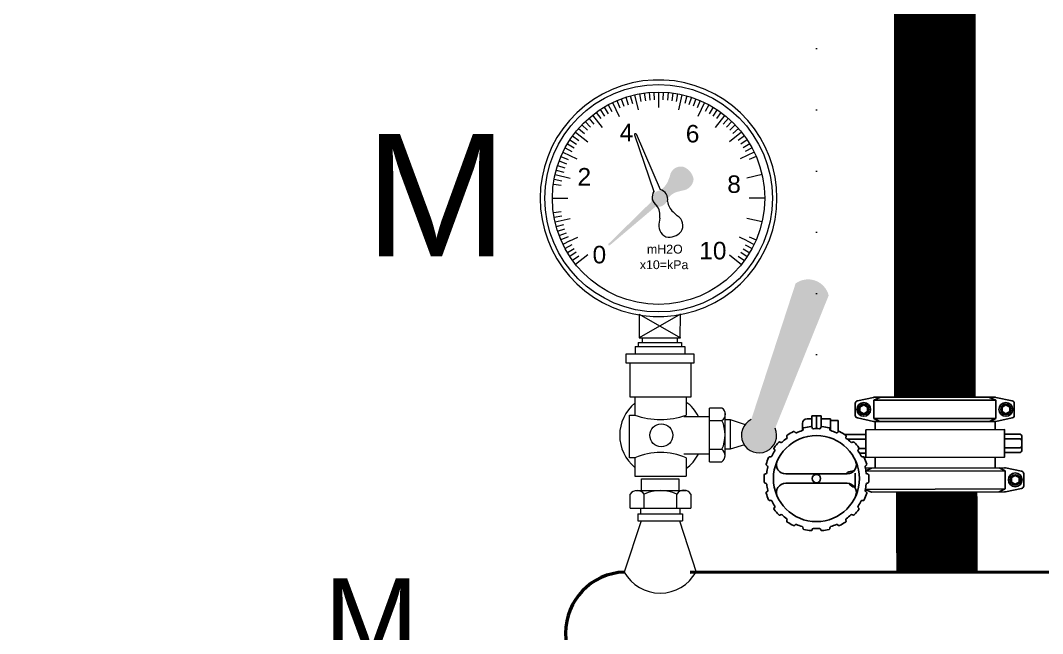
# Model space of a CAD drawing. Extents: x -6531732 to 89637, y -8915 to 32458.
# Drawn here: x 64687 to 65941, y 18168 to 18920 of the extents above; entities that cross this region are included whole.
import ezdxf

# ---------------------------------------------------------------- set-up
doc = ezdxf.new("R2010")
doc.units = 0
doc.linetypes.add('ACAD_ISO07W100', pattern=[3, 0, -3])
for name, color, linetype, lineweight in [('SAN-MC-Circuit_Informatii', 83, 'ACAD_ISO07W100', 25), ('SAN-MC-Sprinklere', 4, 'SPK_LINE', 25), ('SAN-MC-VALVE', 7, 'Continuous', 5)]:
    doc.layers.add(name, color=color, linetype=linetype, lineweight=lineweight)
doc.layers.add('SAN-MC-TEXT', color=7, linetype='Continuous')
doc.styles.get("Standard").update_dxf_attribs({"font": 'arial.ttf'})
doc.linetypes.add('SPK_LINE', pattern='A,300,-250,["SPK",Standard,S=0.5,R=0,X=-130.5,Y=-30.5],-100', length=650)

# ---------------------------------------------------------------- blocks, each defined once
blk = doc.blocks.new('A$C26137C86')
at = {"layer": 'SAN-MC-TEXT', "ltscale": 2}
h = blk.add_hatch(color=96, dxfattribs=at)
h.set_gradient(color1=(0, 127, 0), one_color=1, tint=1, name='INVCYLINDER')
h.paths.add_polyline_path([(251.641116973944, 195.4868187177999), (251.641116973944, 217.8110139813755, 0.2778169703668653), (69.43528912278529, 408.3772844975451, -0.9234082729029423), (68.95621745730796, 424.0560075510366), (2.288391017355025, 424.0560075510366), (-66.10917000868312, 424.0560075510366, -1.031022239588681), (-64.8585070882774, 408.3772844974902, 0.2844094201617574), (-248.358883026056, 211.7010864592423), (-248.358883026056, 195.4868187177999)])
h.paths.add_polyline_path([(-248.358883026056, 185.4868187177999), (-248.358883026056, 99.70002376102639), (-195.8412801186496, 99.70002376102639, -1), (-166.8339509395009, 99.70002376102639, -1), (-195.8412801186496, 99.70002376102639), (-248.358883026056, 99.70002376102639), (-248.358883026056, -61.80291365721496), (251.641116973944, -61.80291365721496), (251.641116973944, 185.4868187177999)])
h.paths.add_polyline_path([(30.8325030321721, 0, -1), (-30.8325030321721, 0, -1)], flags=16)
h.paths.add_polyline_path([(-248.358883026056, -101.5913816124084), (-248.358883026056, -348.8811139855534), (251.6411169739305, -348.8811139855534), (251.6411169738276, -101.5913816124084)])
h.paths.add_polyline_path([(-37.36084208264941, -438.7043885178863), (1.641116973944008, -438.7043885178864), (40.64307603053749, -438.7043885178864), (40.64307603053749, -577.8557746737883, 0.3091017301800856), (251.641116973944, -381.2053092491287), (251.6411169739347, -358.8811139855534), (-248.358883026056, -358.8811139855534), (-248.358883026056, -375.0953817269963, 0.314399263158864), (-37.36084208264947, -577.6558736272257)])
at = {"layer": 'SAN-MC-TEXT'}
h = blk.add_hatch(color=256, dxfattribs=at)
edge = h.paths.add_edge_path()
edge.add_arc((330.1390669392422, 342.0223749390425), 75.3774896916002, 0, 360)
edge = h.paths.add_edge_path(flags=17)
edge.add_arc((330.1390669392422, 342.0223749390425), 66.9102896916002, 0, 360)
blk.add_hatch(color=1, dxfattribs=at).paths.add_polyline_path([(367.308323280653, 381.8586324295611), (298.459306149336, 306.4903073749156), (289.7162607477512, 315.8621167710662)])
h = blk.add_hatch(color=7, dxfattribs=at)
h.paths.add_polyline_path([(334.5044237361872, 345.9485343924316, -0.102050369822719), (335.0831921981298, 343.1423662147135, -0.5102455246463249), (325.7838898228365, 336.4022537550482)])
h.paths.add_polyline_path([(329.8397117065033, 349.9894214591623), (320.9359404550632, 342.4162515065254, -0.02564586930027718), (320.8986722038826, 343.1423662147135, -0.4937431064960073)])
for p, q in [((-96.61684276349843, 424.0560075510366), (-96.61684276349843, 439.2936737593336)), ((-96.61684276349843, 439.2936737593336), (2.288391017355025, 439.2936737593336)), ((101.1936247982085, 439.2936737593336), (2.288391017355025, 439.2936737593336)), ((101.1936247982085, 439.2936737593336), (101.1936247982085, 424.0560075510366)), ((2.288391017355025, 424.0560075510366), (-96.61684276349843, 424.0560075510366)), ((2.288391017355025, 424.0560075510366), (101.1936247982085, 424.0560075510366)), ((251.641116973944, -61.80291365721496), (251.641116973944, 217.8110139835699)), ((-248.358883026056, 211.7010864559634), (-248.358883026056, -61.80291365721496)), ((-248.358883026056, 195.4868187177999), (251.641116973944, 195.4868187177999)), ((-248.358883026056, 185.4868187177999), (251.641116973944, 185.4868187177999)), ((330.3503656441462, 165.5665535504813), (251.641116973944, 165.5665535504813)), ((-304.1359622161835, 99.70002376102639), (-304.1359622161835, 135.4545646775587)), ((-195.8412801185623, 99.70002376102639), (-304.1359622161835, 99.70002376102639)), ((-304.1359622161835, 99.70002376102639), (-304.1359622161835, 63.94548284449411)), ((-248.358883026056, -61.80291365721496), (251.641116973944, -61.80291365721496)), ((-248.358883026056, -101.5913816124084), (-248.358883026056, -375.0953817255795)), ((-248.358883026056, -101.5913816124084), (251.641116973944, -101.5913816124084)), ((251.641116973944, -381.2053092513233), (251.6411169738276, -101.5913816124084)), ((-248.358883026056, -348.8811139855534), (251.641116973944, -348.8811139855534)), ((-248.358883026056, -358.8811139855534), (251.641116973944, -358.8811139855534)), ((1.641116973944008, -438.7043885178864), (-37.36084208264947, -438.7043885178864)), ((-37.36084208264947, -438.7043885178864), (-37.36084208264947, -720.2804180961102)), ((1.641116973944008, -438.7043885178864), (40.64307603053749, -438.7043885178864)), ((40.64307603053749, -438.7043885178864), (40.64307603053749, -720.2804180961102)), ((-227.8168941065669, -439.02820732072), (-253.883980630897, -720.2804180961102)), ((231.0991280535236, -439.02820732072), (257.166214578785, -720.2804180961102)), ((-210.4801322808489, -468.6881972812116), (-220.1604220401496, -573.1341963801533)), ((213.7623662287369, -468.6881972812116), (223.4426559871063, -573.1341963801533)), ((-137.1975272633135, -573.9995358772576), (-125.2101887064055, -548.3135799244046)), ((140.4797612102702, -573.9995358772576), (128.4924226533622, -548.3135799244046)), ((-183.3943451801315, -720.2804180961102), (-107.0866770856082, -556.7716131787747)), ((186.6765791270882, -720.2804180961102), (110.3689110334963, -556.7716131787747)), ((-137.1975272633135, -573.9995358772576), (-220.1604220401496, -573.1341963801533)), ((140.4797612102702, -573.9995358772576), (223.4426559871063, -573.1341963801533)), ((-228.1906938916072, -659.7772398665547), (-231.9446194106713, -700.2804180961102)), ((-177.2289896011353, -659.7772398665547), (-228.1906938916072, -659.7772398665547)), ((-196.1313544157892, -700.2804180961102), (-177.2289896011353, -659.7772398665547)), ((199.4135883636773, -700.2804180961102), (180.5112235480919, -659.7772398665547)), ((180.5112235480919, -659.7772398665547), (231.4729278385639, -659.7772398665547)), ((231.4729278385639, -659.7772398665547), (235.2268533585593, -700.2804180961102)), ((-231.9446194106713, -700.2804180961102), (-196.1313544157892, -700.2804180961102)), ((235.2268533585593, -700.2804180961102), (199.4135883636773, -700.2804180961102)), ((-253.883980630897, -720.2804180961102), (-183.3943451801315, -720.2804180961102)), ((-37.36084208264947, -720.2804180961102), (1.641116973944008, -720.2804180961102)), ((40.64307603053749, -720.2804180961102), (1.641116973944008, -720.2804180961102)), ((257.166214578785, -720.2804180961102), (186.6765791270882, -720.2804180961102))]:
    blk.add_line(p, q, dxfattribs=at)
at = {"layer": 'SAN-MC-TEXT', "color": 7}
for p, q in [((330.1390669392422, 408.932664640859), (330.1390668975073, 385.1824085197004)), ((373.2991004990181, 342.0223749390425), (397.0493566201767, 342.0223749599099))]:
    blk.add_line(p, q, dxfattribs=at)
at = {"layer": 'SAN-MC-TEXT', "color": 1}
for p, q in [((367.308323280653, 381.8586324295611), (289.7162607477512, 315.8621167710662)), ((298.459306149336, 306.4903073749156), (367.308323280653, 381.8586324295611))]:
    blk.add_line(p, q, dxfattribs=at)
at = {"layer": 'SAN-MC-TEXT'}
blk.add_lwpolyline([(330.3503656441462, 165.5665535504813), (330.3503656441462, 266.6451814050233)], dxfattribs=at)
at = {"layer": 'SAN-MC-TEXT', "color": 7}
for centre, radius in [((330.1390669392422, 342.0223749390425), 75.3774896916002), ((330.1390669392422, 342.0223749390425), 66.9102896916002), ((327.990932242712, 343.1423661938461), 7.092259973639508)]:
    blk.add_circle(centre, radius, dxfattribs=at)
at = {"layer": 'SAN-MC-TEXT'}
for centre, radius in [((-181.3376155290753, 99.70002376102639), 14.50366458957433), ((0, 0), 30.8325030321721)]:
    blk.add_circle(centre, radius, dxfattribs=at)
for centre, radius, start, end in [((-65.24430271517485, 416.2357533574177), 7.867933088695794, 272.8105638651037, 83.68911966756944), ((69.82108475081623, 416.2357533574177), 7.867933088695794, 96.31088033243054, 267.1894361348963), ((2.288391017355025, 161.7870059013439), 255.5689171697786, 105.2324091297764, 168.7374144810485), ((2.288391017355025, 161.7870059013439), 255.5689171697786, 12.66280807981222, 74.76759087022361), ((-240.601792158559, -81.6971476348117), 21.35305608764132, 111.3016328709149, 248.6983671290851), ((243.884026106447, -81.6971476348117), 21.35305608764132, 291.3016328709149, 68.69836712908511), ((2.288391017355025, -325.1813011690974), 255.5689171697786, 191.2625855189515, 261.0750225728323), ((2.288391017355025, -325.1813011690974), 255.5689171697786, 278.6313136780421, 347.3371919201878)]:
    blk.add_arc(centre, radius, start, end, dxfattribs=at)
blk.add_text('Pa', height=25.40159999999998, rotation=1.066025967330453e-07, dxfattribs=at).set_placement((322.4257723003393, 303.3478716546815))
at = {"layer": 'SAN-MC-TEXT', "insert": (378.1763228059281, 563.2521490980871), "char_height": 100, "width": 317.3266276647837, "attachment_point": 3}
blk.add_mtext('M', dxfattribs=at)

msp = doc.modelspace()

# ---------------------------------------------------------------- hatches: boundary and pattern name
at = {"layer": 'SAN-MC-VALVE', "lineweight": 5}
h = msp.add_hatch(color=1, dxfattribs=at)
edge = h.paths.add_edge_path()
edge.add_arc((65473.58722967845, 18699.46029598142), 12.5065611622107, 98.35163356997812, 186.7188201893721)
edge.add_line((65461.16656010789, 18697.99706630192), (65408.32181436061, 18646.10881887392))
edge.add_arc((65409.26460204464, 18645.33491935364), 1.219741359378741, 140.6186916273298, 317.9807901528094)
edge.add_line((65410.17077272576, 18644.51844922515), (65466.24067417164, 18691.92150470118))
edge.add_arc((65469.19927133065, 18703.41937324746), 11.87241669812195, 255.5698678086464, 348.5336551737311)
edge.add_arc((65498.46532268268, 18689.84430384139), 20.89526696468042, 101.13210162882962, 147.5393128187405, ccw=False)
edge.add_line((65494.43103728634, 18710.34641891966), (65498.8957988441, 18711.54869230596))
edge.add_arc((65497.47937155706, 18726.93503239906), 15.45139888420437, 275.2596790204545, 355.2628590405948)
edge.add_arc((65493.10042409044, 18721.91723921585), 20.12840672153372, 10.71324867650361, 69.22131717704511)
edge.add_arc((65497.18765383404, 18727.6108045994), 13.47614309800196, 76.90383773214947, 172.4916163666246)
edge.add_line((65483.82705850345, 18729.37174920707), (65481.29076651931, 18722.79685187868))
edge.add_arc((65457.80828727227, 18733.57435323546), 25.83759605113936, 302.710224159159, 335.3468050629443, ccw=False)
at = {"layer": 'SAN-MC-VALVE'}
h = msp.add_hatch(color=1, dxfattribs=at)
h.dxf.hatch_style = 1
h.paths.add_polyline_path([(65583.58526935619, 18430.60276863414, 2.338329798415511), (65612.91926441532, 18419.92606757457), (65678.5788389836, 18582.84616440317, 0.5318101157593037), (65638.01013683718, 18597.61196441266)])

# ---------------------------------------------------------------- linework, layer by layer
at = {"layer": 'SAN-MC-Circuit_Informatii', "linetype": 'ACAD_ISO07W100', "lineweight": 0, "ltscale": 25, "elevation": 1427.282663186685}
msp.add_lwpolyline([(65663.56283729714, 18435.16377853711), (65663.56283729714, 24573.26115329533)], dxfattribs=at)
at = {"layer": 'SAN-MC-Sprinklere', "color": 3, "ltscale": 1.8, "const_width": 100}
msp.add_lwpolyline([(64529.21818783628, 19341.39196935125), (65708.7781194393, 19341.26185849092, -0.4142135624071922), (65808.7781194393, 19241.26185848626), (65808.77806214399, 18457.84865735114)], format="xyb", dxfattribs=at)
msp.add_lwpolyline([(65811.15309199136, 18341.54566617931), (65811.44849611264, 18243.88062036379)], dxfattribs=at)
at = {"layer": 'SAN-MC-Sprinklere', "color": 3, "linetype": 'ByBlock', "lineweight": 50, "ltscale": 1.8}
msp.add_lwpolyline([(65427.83049849611, 18243.4194384773, 0.9618139825717721), (65427.83049849611, 18093.41943848195)], format="xyb", dxfattribs=at)
msp.add_lwpolyline([(65508.70960509223, 18243.4194384773), (74830.60214370559, 18243.53127041616)], dxfattribs=at)
at = {"layer": 'SAN-MC-TEXT'}
for p, q in [((65711.25133221787, 18445.22953131485), (65711.25133214337, 18450.32672786868)), ((65733.75371722323, 18457.74669845371), (65713.78382881921, 18453.46046366512)), ((65721.6315965895, 18448.44422011419), (65716.9244676624, 18445.696976029)), ((65726.36531797987, 18445.74112298681), (65721.6315965895, 18448.44422011419)), ((65733.91600793046, 18454.18567756905), (65741.48288292628, 18457.61971960558)), ((65883.64023102265, 18454.18568129434), (65733.91600793046, 18454.18567756905)), ((65733.9160085265, 18431.7499376998), (65733.91600793046, 18454.18567756905)), ((65734.71458716136, 18457.84865551877), (65882.84165171724, 18457.84865918352)), ((65883.64023102265, 18454.18568129434), (65876.07335595232, 18457.61972292575)), ((65883.6402316187, 18431.74994142509), (65883.64023102265, 18454.18568129434)), ((65883.80252158087, 18457.74670212312), (65903.77241028291, 18453.46046837761)), ((65895.98547762078, 18448.44422442156), (65891.27834869367, 18445.69698033637)), ((65900.71919901115, 18445.7411272383), (65895.98547762078, 18448.44422442156)), ((65906.30490718228, 18445.22953614841), (65906.30490710777, 18450.32673270224)), ((65669.27196753961, 18435.16377871173, 1427.282663186685), (65657.85370727819, 18435.16377836249, 1427.282663186685)), ((65657.85370727819, 18435.16377836249, 1427.282663186685), (65657.85370750171, 18421.59820923365, 1427.282663186685)), ((65663.56283729714, 18435.16377853478, 1427.282663186685), (65663.56283781868, 18419.46367045647, 1427.282663186685)), ((65669.27196753961, 18435.16377871173, 1427.282663186685), (65669.27196791214, 18421.59820952701, 1427.282663186685)), ((65711.25133221787, 18445.22953131485), (65711.25133244139, 18435.6088862919)), ((65716.9244676624, 18445.696976029), (65716.95001719338, 18440.24567881382)), ((65716.95001719338, 18440.24567881382), (65721.68286954802, 18437.54266859281)), ((65721.68286954802, 18437.54266859281), (65726.39086751085, 18440.29034720051)), ((65726.39086751085, 18440.29034720051), (65726.36531797987, 18445.74112298681)), ((65891.27834869367, 18445.69698033637), (65891.30389837366, 18440.24568312119)), ((65891.30389837366, 18440.24568312119), (65896.0367506538, 18437.54267290017)), ((65896.0367506538, 18437.54267290017), (65900.74474861663, 18440.29035150788)), ((65900.74474861663, 18440.29035150788), (65900.71919901115, 18445.7411272383)), ((65906.30490718228, 18445.22953614841), (65906.3049074803, 18435.6088911208)), ((65646.43544709128, 18425.74371326963, 1427.282663186685), (65646.43544716579, 18417.07024291872, 1427.282663186685)), ((65657.85370727819, 18431.4528437589, 1427.282663186685), (65652.14457703572, 18431.45284364248, 1427.282663186685)), ((65680.69022802454, 18431.45284434098, 1427.282663186685), (65669.27196761411, 18431.45284405227, 1427.282663186685)), ((65680.69022802454, 18431.45284434098, 1427.282663186685), (65680.69022839707, 18417.07363770592, 1427.282663186685)), ((65690.39574941438, 18429.45464897684, 1427.282663186685), (65680.69022802454, 18429.45464874401, 1427.282663186685)), ((65680.69022802454, 18429.45464874401, 1427.282663186685), (65680.69022839707, 18417.07363770592, 1427.282663186685)), ((65690.39574941438, 18429.45464897684, 1427.282663186685), (65690.39574978691, 18415.68298334504, 1427.282663186685)), ((65733.75371804279, 18428.18891681048), (65713.78382926625, 18432.47515061187)), ((65883.6402316187, 18431.74994142509), (65733.9160085265, 18431.7499376998)), ((65733.9160085265, 18431.7499376998), (65741.48288359684, 18428.31589612427)), ((65882.8416523878, 18428.08696347537), (65734.71458783191, 18428.08695980596)), ((65735.75478887004, 18427.62963030736, 713.6413315933426), (65735.75478916806, 18418.03638967934, 713.6413315933426)), ((65883.6402316187, 18431.74994142509), (65876.07335662287, 18428.31589944443)), ((65882.8416523878, 18428.08696347537), (65882.84165268582, 18418.49372290789)), ((65883.80252240044, 18428.18892059631), (65903.77241072994, 18432.47515526849)), ((65637.17994456929, 18415.20529216404, 1427.282663186685), (65637.31027131718, 18414.9795597118, 1427.282663186685)), ((65647.06063879472, 18418.80157100285, 1427.282663186685), (65647.13747305614, 18418.36582239966, 1427.282663186685)), ((65658.30543016833, 18420.78433138567, 1427.282663186685), (65658.35069207293, 18420.52763786881, 1427.282663186685)), ((65668.82024532002, 18420.78433167438, 1427.282663186685), (65668.74341113311, 18420.3485830153, 1427.282663186685)), ((65680.06503676814, 18418.80157181776, 1427.282663186685), (65680.01977478903, 18418.54487836144, 1427.282663186685)), ((65689.94573114258, 18415.20529344461, 1427.282663186685), (65689.7244956885, 18414.82210251751, 1427.282663186685)), ((65697.96597307366, 18412.32725854746, 1427.282663186685), (65724.3650746141, 18412.32725924595, 1427.282663186685)), ((65912.21512762648, 18412.78459340582, 713.6413315933426), (65894.2313675378, 18412.78459294016, 713.6413315933426)), ((65619.23662563604, 18402.73736858989, 1427.282663186685), (65619.43629769426, 18402.56982377513, 1427.282663186685)), ((65627.29144124132, 18409.49616173065, 1427.282663186685), (65627.5126765464, 18409.11297080356, 1427.282663186685)), ((65699.83423484307, 18409.49616353276, 1427.282663186685), (65699.70390809518, 18409.27043102464, 1427.282663186685)), ((65701.13589873356, 18406.61812846332, 1427.282663186685), (65724.36507468861, 18406.61812904539, 1427.282663186685)), ((65707.88905074638, 18402.73737074124, 1427.282663186685), (65707.55009850305, 18402.45295600283, 1427.282663186685)), ((65912.21512777549, 18407.07546320527, 713.6413315933426), (65894.2313676868, 18407.07546273961, 713.6413315933426)), ((65915.64060589117, 18409.35911540191, 713.6413315933426), (65915.6406062637, 18393.37355077981, 713.6413315933426)), ((65606.63970215064, 18384.88437624431, 1427.282663186685), (65606.88463626248, 18384.79522748633, 1427.282663186685)), ((65611.89710957748, 18393.99047346568, 1427.282663186685), (65612.2360617463, 18393.70605878315, 1427.282663186685)), ((65715.22856732649, 18393.99047602682, 1427.282663186685), (65715.02889519375, 18393.82293121206, 1427.282663186685)), ((65715.73368614358, 18395.19986847198, 1427.282663186685), (65724.36507491213, 18395.19986864428, 1427.282663186685)), ((65716.29508597594, 18389.49073827143, 1427.282663186685), (65724.36507506114, 18389.49073844372, 1427.282663186685)), ((65720.48597505134, 18384.88437903828, 1427.282663186685), (65720.0701885466, 18384.73304511762, 1427.282663186685)), ((65912.21512814802, 18395.65720280415, 713.6413315933426), (65894.23136798483, 18395.65720239437, 713.6413315933426)), ((65912.21512822252, 18389.94807260359, 713.6413315933426), (65894.23136813384, 18389.94807213793, 713.6413315933426)), ((65602.73442735714, 18374.15472114707, 1427.282663186685), (65603.15021386188, 18374.00338722176, 1427.282663186685)), ((65724.3912504409, 18374.15472411333, 1427.282663186685), (65724.14631632906, 18374.06557541589, 1427.282663186685)), ((65735.75478991312, 18383.78160853653, 713.6413315933426), (65735.75479028565, 18370.96636532123, 713.6413315933426)), ((65882.84165357989, 18384.23894170455), (65882.8416538034, 18371.42369842871)), ((65600.90854910952, 18363.79964951674, 1427.282663186685), (65601.1692025308, 18363.79964951674, 1427.282663186685)), ((65701.2441796605, 18363.79965196146, 1427.282663186685), (65625.88149858457, 18363.7996501547, 1427.282663186685)), ((65710.12614307743, 18368.0424409012, 713.6413315933426), (65703.30401016217, 18366.57817317421, 713.6413315933426)), ((65711.12136071366, 18347.61488035104, 713.6413315933426), (65711.12136034113, 18364.55615329805, 713.6413315933426)), ((65724.18779497784, 18367.64448501884, 713.6413315933426), (65731.00306426924, 18370.7374290588, 713.6413315933426)), ((65724.23476850432, 18370.96636497198, 713.6413315933426), (65894.36165397805, 18371.42369872208)), ((65895.16023328346, 18367.76072077236), (65724.24056654614, 18367.30338707815, 713.6413315933426)), ((65726.21712921005, 18363.79965259942, 1427.282663186685), (65725.7746584509, 18363.79965259942, 1427.282663186685)), ((65895.16023328346, 18367.76072077236), (65887.59335821313, 18371.19476240377)), ((65895.1602338795, 18345.32498095899), (65895.16023328346, 18367.76072077236)), ((65895.32252391618, 18371.32174165702), (65915.29241254371, 18367.03550791616)), ((65907.50547995609, 18362.01926395546), (65902.79835095447, 18359.27201987027)), ((65912.23920127195, 18359.31616683273), (65907.50547995609, 18362.01926395546)), ((65917.82490951759, 18358.80457568231), (65917.82490936857, 18363.90177223614)), ((65600.90854940754, 18352.38138911563, 1427.282663186685), (65601.35102009219, 18352.38138911563, 1427.282663186685)), ((65701.24418003303, 18352.38139161623, 1427.282663186685), (65625.88149880808, 18352.3813896977, 1427.282663186685)), ((65726.21712943357, 18352.38139219831, 1427.282663186685), (65725.9564760868, 18352.38139219831, 1427.282663186685)), ((65902.79835095447, 18359.27201987027), (65902.82390063447, 18353.82072265974)), ((65902.82390063447, 18353.82072265974), (65907.5567529146, 18351.11771243873)), ((65907.5567529146, 18351.11771243873), (65912.26475087744, 18353.86539104177)), ((65912.26475087744, 18353.86539104177), (65912.23920127195, 18359.31616683273)), ((65917.82490951759, 18358.80457568231), (65917.8249097411, 18349.18393065936)), ((65602.7344281767, 18342.02631760171, 1427.282663186685), (65602.97936213952, 18342.11546635969, 1427.282663186685)), ((65723.48930319589, 18344.84354301139, 713.6413315933426), (65731.0030649398, 18341.43360557749, 713.6413315933426)), ((65895.1602338795, 18345.32498095899), (65723.49462641221, 18344.8676472089, 713.6413315933426)), ((65724.39125126046, 18342.02632062851, 1427.282663186685), (65723.97546475571, 18342.17765454917, 1427.282663186685)), ((65894.3616547231, 18341.66200300927), (65731.0030649398, 18341.43360557749, 713.6413315933426)), ((65895.1602338795, 18345.32498095899), (65887.59335888368, 18341.89093897833)), ((65895.32252466124, 18341.7639601302), (65915.29241299075, 18346.05019486292)), ((65606.63970341724, 18331.29666267677, 1427.282663186685), (65607.05548992199, 18331.44799659743, 1427.282663186685)), ((65611.89711136562, 18322.19056568823, 1427.282663186685), (65612.09678342384, 18322.35811050298, 1427.282663186685)), ((65715.22856904012, 18322.1905683099, 1427.282663186685), (65714.88961672228, 18322.47498298778, 1427.282663186685)), ((65720.48597639245, 18331.29666547074, 1427.282663186685), (65720.24104235512, 18331.38581416818, 1427.282663186685)), ((65619.2366277222, 18313.4436709738, 1427.282663186685), (65619.57558004004, 18313.72808571222, 1427.282663186685)), ((65707.88905298155, 18313.44367318569, 1427.282663186685), (65707.68938092333, 18313.61121793992, 1427.282663186685)), ((65627.29144370001, 18306.68487823817, 1427.282663186685), (65627.4217703734, 18306.9106106904, 1427.282663186685)), ((65637.17994747502, 18300.97574827044, 1427.282663186685), (65637.40118285459, 18301.35893919754, 1427.282663186685)), ((65680.06503967386, 18297.3794707122, 1427.282663186685), (65680.01977776927, 18297.63616422905, 1427.282663186685)), ((65689.9457338993, 18300.97574961155, 1427.282663186685), (65689.8154072259, 18301.20148206378, 1427.282663186685)), ((65699.83423737627, 18306.68488004493, 1427.282663186685), (65699.61300192219, 18307.06807097203, 1427.282663186685)), ((65658.30543329757, 18295.39671009655, 1427.282663186685), (65658.35069520217, 18295.65340355287, 1427.282663186685)), ((65668.82024852377, 18295.39671032938, 1427.282663186685), (65668.74341418785, 18295.83245893257, 1427.282663186685))]:
    msp.add_line(p, q, dxfattribs=at)
at = {"layer": 'SAN-MC-TEXT', "elevation": 713.6413315933426}
msp.add_lwpolyline([(65724.36507431608, 18418.03638944651), (65894.23136746329, 18418.49372314072), (65894.23136828285, 18384.23894199326), (65724.36507528466, 18383.78160824316)], close=True, dxfattribs=at)
at = {"layer": 'SAN-MC-TEXT'}
for centre, radius in [((65721.6011792962, 18442.96780734106), 8.470636471499908), ((65721.6011792962, 18442.96780734106), 6.346376422867801), ((65895.95506032747, 18442.96781164842), 8.470636471499908), ((65895.95506032747, 18442.96781164842), 6.346376422867801), ((65663.5628393088, 18358.09052082958, 1427.282663186685), 52.80945432417312), ((65663.5628393088, 18358.09052082958, 1427.282663186685), 5.138217177487114), ((65907.47506258827, 18356.54285118698), 8.470636473597368), ((65907.47506258827, 18356.54285118698), 6.346376422867801)]:
    msp.add_circle(centre, radius, dxfattribs=at)
for centre, radius, start, end in [((65714.45643780571, 18450.3267279851), 3.205105691918884, 102.1138841439955, 180.0000016675266), ((65734.71458723587, 18453.26993311073), 4.578722417026976, 90.00000166752666, 102.1138841439955), ((65882.84165186626, 18453.26993677548), 4.578722417026976, 77.88611911692942, 90.00000166752666), ((65903.09980144542, 18450.32673264171), 3.205105691918884, 1.667526652835143e-06, 77.88611911692942), ((65714.45643810373, 18435.60888640831), 3.205105691918884, 180.0000016675266, 257.8861191169294), ((65903.09980181795, 18435.60889106492), 3.205105691918884, 282.1138841439956, 1.667526652835143e-06), ((65652.14457718474, 18425.74371344193, 1427.282663186685), 5.709130197207905, 90.00000166752666, 180.0000016675266), ((65734.71458775741, 18432.665682214), 4.578722417026976, 257.8861191169294, 270.0000016675266), ((65882.84165231329, 18432.66568588341), 4.578722417026976, 270.0000016675266, 282.1138841439956), ((65628.52750411075, 18410.20980302027, 1427.282663186685), 1.427282549301976, 123.9095656560151, 215.2118536080704), ((65663.5628393088, 18358.09052082958, 1427.282663186685), 64.22771471858893, 116.0904377980391, 123.9095656560151), ((65635.94388177436, 18414.49165087442, 1427.282663186685), 1.427282549301976, 30.00000142099199, 116.0904377980391), ((65638.54633426112, 18415.69320100142, 1427.282663186685), 1.427282549301976, 210.000001420992, 293.4750225791787), ((65663.5628393088, 18358.09052082958, 1427.282663186685), 61.37314961998497, 106.5141435017464, 113.4750225791787), ((65645.71169024151, 18418.30041002731, 1427.282663186685), 1.427282549301976, 286.5141435017464, 15.21185318839475), ((65648.46623776299, 18419.04941601927, 1427.282663186685), 1.427282549301976, 103.9095655462873, 195.2118531883947), ((65663.5628393088, 18358.09052082958, 1427.282663186685), 64.22771471858893, 96.09043831422363, 103.9095655462873), ((65656.89983120006, 18420.53648630871, 1427.282663186685), 1.427282549301976, 10.00000164328667, 96.09043831422363), ((65659.75629096669, 18420.77548294577, 1427.282663186685), 1.427282549301976, 190.0000016432867, 273.4750227828823), ((65663.5628393088, 18358.09052082958, 1427.282663186685), 61.37314961998497, 86.51414327106856, 93.47502278288223), ((65667.3812411521, 18420.77476198568, 1427.282663186685), 1.427282549301976, 266.5141432710686, 355.2118538980572), ((65670.22584428829, 18420.53648665796, 1427.282663186685), 1.427282549301976, 83.90956518733543, 175.2118538980572), ((65663.5628393088, 18358.09052082958, 1427.282663186685), 64.22771471858893, 76.09043769023808, 83.90956518733543), ((65678.65943787438, 18419.0494167783, 1427.282663186685), 1.427282549301976, 350.0000016405443, 76.09043769023808), ((65681.4253736828, 18418.29703334036, 1427.282663186685), 1.427282549301976, 170.0000016405443, 253.4750224619009), ((65663.5628393088, 18358.09052082958, 1427.282663186685), 61.37314961998497, 66.51414329530846, 73.47502246190089), ((65688.59023650926, 18415.68846935655, 1427.282663186685), 1.427282549301976, 246.5141432953084, 335.2118547010184), ((65691.18179408651, 18414.49165221087, 1427.282663186685), 1.427282549301976, 63.90956593791699, 155.2118547010184), ((65663.5628393088, 18358.09052082958, 1427.282663186685), 64.22771471858893, 56.0904380411554, 63.90956593791699), ((65698.59817182463, 18410.20980470597, 1427.282663186685), 1.427282549301976, 330.000002299512, 56.0904380411554), ((65912.21512777549, 18409.35911528549, 713.6413315933426), 3.425478118324743, 1.667526652835143e-06, 90.00000166752666), ((65663.5628393088, 18358.09052082958, 1427.282663186685), 64.22771471858893, 136.0904376343348, 143.9095643737064), ((65618.31918610078, 18401.64400665338, 1427.282663186685), 1.427282549301976, 50.00000178273776, 136.0904376343348), ((65620.35373722952, 18403.66318570698, 1427.282663186685), 1.427282549301976, 230.0000017827378, 313.4750228459358), ((65663.5628393088, 18358.09052082958, 1427.282663186685), 61.37314961998497, 126.5141418879585, 133.4750228459358), ((65626.19525125068, 18408.56385689943, 1427.282663186685), 1.427282549301976, 306.5141418879584, 35.21185360807046), ((65700.93997103912, 18408.5567897909, 1427.282663186685), 1.427282549301976, 150.0000022995121, 233.4750226526523), ((65663.5628393088, 18358.09052082958, 1427.282663186685), 61.37314961998497, 46.51414315059201, 53.47502265265234), ((65706.78055835706, 18403.65501404988, 1427.282663186685), 1.427282549301976, 226.514143150592, 315.2118540498701), ((65708.80649035615, 18401.64400892581, 1427.282663186685), 1.427282549301976, 43.90956472191753, 135.2118540498701), ((65663.5628393088, 18358.09052082958, 1427.282663186685), 64.22771471858893, 36.09043795040204, 43.90956472191753), ((65912.21512785, 18403.64998508493, 713.6413315933426), 3.425478118324743, 1.667526652835143e-06, 90.00000166752666), ((65912.215127999, 18399.08268092449, 713.6413315933426), 3.425478118324743, 270.0000016675266, 1.667526652835143e-06), ((65606.15154279214, 18383.54316935192, 1427.282663186685), 1.427282549301976, 70.0000012374224, 156.0904383698603), ((65607.37279554647, 18386.13643443926, 1427.282663186685), 1.427282549301976, 250.0000012374224, 333.4750219455319), ((65663.5628393088, 18358.09052082958, 1427.282663186685), 61.37314961998497, 146.5141433952261, 153.4750219455319), ((65612.81454903823, 18395.08383534166, 1427.282663186685), 1.427282549301976, 143.9095643737064, 235.2118537551065), ((65611.18589496058, 18392.73947447321, 1427.282663186685), 1.427282549301976, 326.5141433952261, 55.21185375510654), ((65715.94633465451, 18392.72956939197, 1427.282663186685), 1.427282549301976, 130.000001848033, 213.4750227351706), ((65663.5628393088, 18358.09052082958, 1427.282663186685), 61.37314961998497, 26.51414318974117, 33.47502273517068), ((65714.31112771672, 18395.08383784226, 1427.282663186685), 1.427282549301976, 310.000001848033, 36.09043795040204), ((65719.75818550032, 18386.12580839793, 1427.282663186685), 1.427282549301976, 206.5141431897412, 295.2118543825198), ((65720.97413455886, 18383.54317214588, 1427.282663186685), 1.427282549301976, 23.9095653516796, 115.2118543825198), ((65912.21512814802, 18393.37355072393, 713.6413315933426), 3.425478118324743, 270.0000016675266, 1.667526652835143e-06), ((65603.22258671564, 18375.49592798359, 1427.282663186685), 1.427282549301976, 163.909564759506, 255.2118545962361), ((65663.5628393088, 18358.09052082958, 1427.282663186685), 64.22771471858893, 156.0904383698603, 163.909564759506), ((65663.5628393088, 18358.09052082958, 1427.282663186685), 61.37314961998497, 166.5141434886748, 173.4750223486506), ((65602.49397119325, 18372.73591691877, 1427.282663186685), 1.427282549301976, 346.5141434886748, 75.2118545962361), ((65625.88149828654, 18375.21791055581, 1427.282663186685), 11.41826039441581, 155.5566659681103, 270.0000016675266), ((65701.24417943698, 18375.21791236258, 1427.282663186685), 11.41826039441581, 270.0000016675266, 24.44333775413629), ((65663.5628393088, 18358.09052082958, 1427.282663186685), 64.22771471858893, 16.09043730450568, 23.9095653516796), ((65724.63447568756, 18372.72436851884, 1427.282663186685), 1.427282549301976, 110.0000008992466, 193.4750224187217), ((65663.5628393088, 18358.09052082958, 1427.282663186685), 61.37314961998497, 6.514141986583515, 13.47502241872175), ((65723.90309100789, 18375.49593094985, 1427.282663186685), 1.427282549301976, 290.0000008992466, 16.09043730450568), ((65663.5628393088, 18358.09052082958, 1427.282663186685), 64.22771471858893, 176.0904371710323, 183.9095644920269), ((65600.90854910952, 18362.37236699338, 1427.282663186685), 1.427282549301976, 90.00000166752666, 176.0904371710323), ((65601.1692025308, 18365.22693203545, 1427.282663186685), 1.427282549301976, 270.0000016675266, 353.4750223486505), ((65703.97661907416, 18363.44443743831, 713.6413315933426), 3.205105692712518, 102.1138841439955, 180.0000016675266), ((65724.23476857883, 18366.38764261982, 713.6413315933426), 4.578722418160739, 90.00000166752666, 102.1138841439955), ((65725.95782441836, 18365.2151332867, 1427.282663186685), 1.427282549301976, 186.5141419865835, 275.2118537994679), ((65726.21712921005, 18362.37237008071, 1427.282663186685), 1.427282549301976, 3.909564492026934, 95.21185379946817), ((65663.5628393088, 18358.09052082958, 1427.282663186685), 64.22771471858893, 356.0904371710324, 3.909564492026934), ((65894.36165412706, 18366.84497631403), 4.578722418160739, 77.88611911692942, 90.00000166752666), ((65914.61980370623, 18363.90177218026), 3.205105692712518, 1.667526652835143e-06, 77.88611911692942), ((65600.90854933303, 18353.80867169487, 1427.282663186685), 1.427282549301976, 183.9095644920269, 275.2118537994679), ((65601.16785405022, 18350.96590837247, 1427.282663186685), 1.427282549301976, 6.514141986583515, 95.21185379946817), ((65663.5628393088, 18358.09052082958, 1427.282663186685), 61.37314961998497, 186.5141419865835, 193.4750224187217), ((65625.88149918061, 18340.96312935247, 1427.282663186685), 11.41826039441581, 90.00000166752666, 204.4433377541363), ((65701.24418025654, 18340.96313121511, 1427.282663186685), 11.41826039441581, 335.5566659681103, 90.00000166752666), ((65711.12136056465, 18356.08551685481, 713.6413315933426), 8.470636473597368, 207.8450707182479, 265.8538375823517), ((65663.5628393088, 18358.09052082958, 1427.282663186685), 61.37314961998497, 346.5141434886748, 353.4750223486505), ((65725.9564760868, 18350.95410961906, 1427.282663186685), 1.427282549301976, 90.00000166752666, 173.4750223486506), ((65726.21712943357, 18353.80867477755, 1427.282663186685), 1.427282549301976, 270.0000016675266, 356.0904371710324), ((65914.61980407876, 18349.18393059882), 3.205105692712518, 282.1138841439956, 1.667526652835143e-06), ((65603.2225875352, 18340.68511070466, 1427.282663186685), 1.427282549301976, 110.0000008992466, 196.0904373045057), ((65663.5628393088, 18358.09052082958, 1427.282663186685), 64.22771471858893, 196.0904373045057, 203.9095653516796), ((65602.49120278102, 18343.45667319621, 1427.282663186685), 1.427282549301976, 290.0000008992466, 13.47502241872175), ((65663.5628393088, 18358.09052082958, 1427.282663186685), 64.22771471858893, 336.0904383698603, 343.9095647595059), ((65724.63170742434, 18343.44512485216, 1427.282663186685), 1.427282549301976, 166.5141434886748, 255.2118545962361), ((65723.90309190196, 18340.68511373146, 1427.282663186685), 1.427282549301976, 343.9095647595059, 75.2118545962361), ((65894.3616545741, 18346.24072541731), 4.578722418160739, 270.0000016675266, 282.1138841439956), ((65606.15154405874, 18332.63786951328, 1427.282663186685), 1.427282549301976, 203.9095653516796, 295.2118543825198), ((65607.36749311727, 18330.05523331712, 1427.282663186685), 1.427282549301976, 26.51414318974117, 115.2118543825198), ((65663.5628393088, 18358.09052082958, 1427.282663186685), 61.37314961998497, 206.5141431897412, 213.4750227351706), ((65612.81455090088, 18321.09720387279, 1427.282663186685), 1.427282549301976, 130.000001848033, 216.090437950402), ((65611.17934381407, 18323.45147232308, 1427.282663186685), 1.427282549301976, 310.000001848033, 33.47502273517068), ((65715.939783508, 18323.44156724184, 1427.282663186685), 1.427282549301976, 146.5141433952261, 235.2118537551065), ((65663.5628393088, 18358.09052082958, 1427.282663186685), 61.37314961998497, 326.5141433952261, 333.4750219455319), ((65714.31112957936, 18321.09720637339, 1427.282663186685), 1.427282549301976, 323.9095643737064, 55.21185375510654), ((65719.75288299662, 18330.04460733167, 1427.282663186685), 1.427282549301976, 70.0000012374224, 153.4750219455319), ((65720.97413582545, 18332.63787236313, 1427.282663186685), 1.427282549301976, 250.0000012374224, 336.0904383698603), ((65663.5628393088, 18358.09052082958, 1427.282663186685), 64.22771471858893, 216.090437950402, 223.9095647219175), ((65618.31918826145, 18314.53703278924, 1427.282663186685), 1.427282549301976, 223.9095647219175, 315.2118540498701), ((65620.34512026054, 18312.52602772104, 1427.282663186685), 1.427282549301976, 46.51414315059201, 135.2118540498701), ((65663.5628393088, 18358.09052082958, 1427.282663186685), 61.37314961998497, 226.514143150592, 233.4750226526523), ((65663.5628393088, 18358.09052082958, 1427.282663186685), 61.37314961998497, 306.5141418879584, 313.4750228459358), ((65706.77194131356, 18312.51785606394, 1427.282663186685), 1.427282549301976, 50.00000178273776, 133.4750228459358), ((65708.80649244231, 18314.53703506167, 1427.282663186685), 1.427282549301976, 230.0000017827378, 316.0904376343348), ((65663.5628393088, 18358.09052082958, 1427.282663186685), 64.22771471858893, 316.0904376343348, 323.9095643737064), ((65626.18570742947, 18307.62425198003, 1427.282663186685), 1.427282549301976, 330.000002299512, 53.47502265265234), ((65628.52750679296, 18305.97123694855, 1427.282663186685), 1.427282549301976, 150.0000022995121, 236.0904380411554), ((65663.5628393088, 18358.09052082958, 1427.282663186685), 64.22771471858893, 236.0904380411554, 243.909565937917), ((65635.94388453108, 18301.68938956006, 1427.282663186685), 1.427282549301976, 243.909565937917, 335.2118547010184), ((65638.53544210833, 18300.4925723585, 1427.282663186685), 1.427282549301976, 66.51414329530846, 155.2118547010184), ((65663.5628393088, 18358.09052082958, 1427.282663186685), 61.37314961998497, 246.5141432953084, 253.4750224619009), ((65645.71169322175, 18297.88063075642, 1427.282663186685), 1.427282549301976, 344.7881484191307, 73.48586017149024), ((65648.46624074322, 18297.13162493675, 1427.282663186685), 1.427282549301976, 164.7881484191307, 256.090437690238), ((65659.75629417044, 18295.40555859233, 1427.282663186685), 1.427282549301976, 86.52498055163217, 170.0000016405443), ((65663.5628393088, 18358.09052082958, 1427.282663186685), 61.37314961998497, 266.5249805516322, 273.4858600568017), ((65667.38124428135, 18295.40627990166, 1427.282663186685), 1.427282549301976, 4.788149425473154, 93.48586005680176), ((65678.65944085461, 18297.13162569578, 1427.282663186685), 1.427282549301976, 283.9095655462873, 10.00000164328667), ((65681.42537673753, 18297.88400924547, 1427.282663186685), 1.427282549301976, 106.524981204693, 190.0000016432867), ((65663.5628393088, 18358.09052082958, 1427.282663186685), 61.37314961998497, 286.5141435017464, 293.4750225791787), ((65688.57934435648, 18300.48784077416, 1427.282663186685), 1.427282549301976, 30.00000142099199, 113.4750225791787), ((65691.18179684323, 18301.68939090117, 1427.282663186685), 1.427282549301976, 210.000001420992, 296.0904377980391), ((65663.5628393088, 18358.09052082958, 1427.282663186685), 64.22771471858893, 296.0904377980391, 303.909565656015), ((65698.59817443234, 18305.97123869478, 1427.282663186685), 1.427282549301976, 303.909565656015, 35.21185360807046), ((65700.9304272179, 18307.61718481562, 1427.282663186685), 1.427282549301976, 126.5141418879585, 215.2118536080704), ((65663.5628393088, 18358.09052082958, 1427.282663186685), 64.22771471858893, 256.090437690238, 263.9095651873354), ((65656.8998343293, 18295.64455505709, 1427.282663186685), 1.427282549301976, 263.9095651873354, 350.0000016405443), ((65670.22584734303, 18295.64455535046, 1427.282663186685), 1.427282549301976, 184.7881494254731, 276.0904383142236), ((65663.5628393088, 18358.09052082958, 1427.282663186685), 64.22771471858893, 276.0904383142236, 283.9095655462873)]:
    msp.add_arc(centre, radius, start, end, dxfattribs=at)
at = {"layer": 'SAN-MC-VALVE', "lineweight": 5}
for p, q in [((65424.08000787538, 18824.10000054414), (65427.421919236, 18815.19550969141)), ((65429.59861954492, 18826.03104629802), (65432.53766728383, 18816.98558734978)), ((65435.19831036967, 18827.71255601912), (65437.72857567114, 18818.54434540744)), ((65445.10994320553, 18810.5551141991), (65440.86780329984, 18829.14114340923)), ((65446.59568091673, 18830.31393147322), (65448.29392811102, 18820.95581813033)), ((65452.3704077844, 18831.22855831652), (65453.64709479552, 18821.80367642331)), ((65458.18035451513, 18831.88318212765), (65459.03291022223, 18822.41051209408)), ((65464.01382041913, 18832.2764844286), (65464.44052791041, 18822.77510302855)), ((65469.85905809146, 18832.40767328783), (65469.85905809146, 18813.34366971875)), ((65475.70429561478, 18832.2764844286), (65475.27758804899, 18822.77510302855)), ((65481.53776159328, 18831.88318212765), (65480.68520581168, 18822.41051209408)), ((65487.34770824951, 18831.22855831652), (65486.07102123839, 18821.80367642331)), ((65493.12243511718, 18830.31393147322), (65491.42418784839, 18820.95581813033)), ((65494.60817275387, 18810.5551141991), (65498.85031258505, 18829.14114340923)), ((65504.51980558973, 18827.71255601912), (65501.98954021376, 18818.54434540744)), ((65510.11949641448, 18826.03104629802), (65507.18044867557, 18816.98558734978)), ((65515.63810808402, 18824.10000054414), (65512.29619679791, 18815.19550969141)), ((65398.08516068202, 18810.85496438916), (65403.32471897644, 18802.9173729221)), ((65403.0357111786, 18813.96560137409), (65407.91387488884, 18805.80093067388)), ((65408.1208350305, 18816.85100061136), (65412.62778019351, 18808.47569315477)), ((65413.33029141468, 18819.50535117897), (65421.60185245615, 18802.32927746388)), ((65418.65358916861, 18821.92330765786), (65422.39163374346, 18813.17771731659)), ((65521.06452693981, 18821.92330765786), (65517.32648214143, 18813.17771731659)), ((65526.38782469374, 18819.50535117897), (65518.11626350325, 18802.32927746388)), ((65531.59728092891, 18816.85100061136), (65527.0903357659, 18808.47569315477)), ((65536.6824047063, 18813.96560137409), (65531.80424107057, 18805.80093067388)), ((65541.63295527738, 18810.85496438916), (65536.39339705747, 18802.9173729221)), ((65384.13917181831, 18800.23646193805), (65390.39679972273, 18793.07403059459)), ((65388.62736774427, 18803.98347551252), (65400.51357952696, 18789.07863730813)), ((65393.27915346068, 18807.52535396504), (65398.8695544545, 18799.83082697975)), ((65551.09074836415, 18803.98347551252), (65539.20453643244, 18789.07863730813)), ((65546.43896249872, 18807.52535396504), (65540.8485615794, 18799.83082697975)), ((65555.57894406658, 18800.23646193805), (65549.32131623667, 18793.07403059459)), ((65371.74475384694, 18787.84204387354), (65378.90718510193, 18781.58441607158)), ((65375.68935653013, 18792.15761124871), (65382.56382828396, 18785.58494318525)), ((65379.82360450369, 18796.29185923158), (65386.39627260905, 18789.41738735667)), ((65559.89451153022, 18796.29185923158), (65553.32184335035, 18789.41738735667)), ((65564.02875942927, 18792.15761124871), (65557.15428760093, 18785.58494318525)), ((65567.97336211246, 18787.84204387354), (65560.81093085748, 18781.58441607158)), ((65361.12625134927, 18773.89605502846), (65369.0638428722, 18768.65649673405)), ((65364.45586180133, 18778.70206237088), (65372.15038886112, 18773.1116613072)), ((65367.99774018866, 18783.35384802676), (65382.90257846755, 18771.46763621612)), ((65440.20426718336, 18779.85452455251), (65464.20095791858, 18710.46401841814)), ((65442.3543438856, 18781.00565124552), (65471.6974226926, 18713.00608431238)), ((65571.72037569624, 18783.35384802676), (65556.81553756636, 18771.46763621612)), ((65575.26225415808, 18778.70206237088), (65567.5677272473, 18773.1116613072)), ((65578.59186461013, 18773.89605502846), (65570.6542730872, 18768.65649673405)), ((65355.13021519226, 18763.86038076381), (65363.50552251381, 18759.35343564736)), ((65358.01561435503, 18768.94550452257), (65366.18028512043, 18764.06734089616)), ((65581.70250152987, 18768.94550452257), (65573.53783091348, 18764.06734089616)), ((65584.58790084165, 18763.86038076381), (65576.21259337109, 18759.35343564736)), ((65350.05790812713, 18753.32762661173), (65358.80349835199, 18749.58958193908)), ((65352.47586464327, 18758.65092438894), (65369.65193835837, 18750.37936324036)), ((65587.24225139063, 18758.65092438894), (65570.06617767554, 18750.37936324036)), ((65589.66020790678, 18753.32762661173), (65580.91461753291, 18749.58958193908)), ((65344.26865963083, 18736.78290534547), (65353.43687033099, 18734.25263997881)), ((65345.95016954285, 18742.38259617953), (65354.9956284259, 18739.443548422)), ((65347.88121519428, 18747.90120787701), (65356.7857060377, 18744.55929654433)), ((65341.66728427452, 18725.38553483101), (65351.0253976081, 18723.68728767398)), ((65342.84007226866, 18731.11341235011), (65361.42610160452, 18726.87127248167)), ((65596.87804361623, 18731.11341235011), (65578.29201435488, 18726.87127248167)), ((65340.75265740794, 18719.61080797265), (65350.17753934306, 18718.33412098015)), ((65339.57354238075, 18702.12215774941), (65358.63754598242, 18702.12215774941)), ((65600.14457350415, 18702.12215774941), (65581.08056990248, 18702.12215774941)), ((65340.75265740794, 18684.63350753083), (65350.17753934306, 18685.91019452332)), ((65341.66728427452, 18678.85878067246), (65351.0253976081, 18680.55702785744)), ((65342.84007226866, 18673.13090315337), (65361.42610160452, 18677.37304307769)), ((65471.22161289495, 18677.52643443893), (65470.73311721724, 18672.92850787069)), ((65487.57257988495, 18685.29340784314), (65492.7906504069, 18680.55697550314)), ((65596.87804361623, 18673.13090315337), (65578.29201435488, 18677.37304307769)), ((65344.26865963083, 18667.46141021388), (65353.43687033099, 18669.9916755526)), ((65345.95016954285, 18661.86171935188), (65354.9956284259, 18664.80076710942)), ((65347.88121519428, 18656.343107687), (65356.7857060377, 18659.68501895915)), ((65358.80349835199, 18654.65473359699), (65350.05790812713, 18650.91668889175)), ((65361.06031415802, 18649.68813241708), (65352.48526600939, 18645.57387297756)), ((65361.06031415802, 18649.68813241708), (65370.68131184024, 18654.32483702215)), ((65578.65780180138, 18649.68813241708), (65569.03680419367, 18654.32483702215)), ((65578.65780180138, 18649.68813241708), (65587.23284995001, 18645.57387297756)), ((65580.91461753291, 18654.65473359699), (65589.66020790678, 18650.91668889175)), ((65363.50134556931, 18644.89864292337), (65355.1276697759, 18640.38866498756)), ((65366.1688957904, 18640.19604119721), (65358.00864739162, 18635.31047305806)), ((65368.9301731233, 18635.7907634719), (65361.04474847954, 18630.47188493672)), ((65570.7879427616, 18635.7907634719), (65578.67336740535, 18630.47188493672)), ((65573.54922024351, 18640.19604119721), (65581.70946856779, 18635.31047305806)), ((65576.2167704646, 18644.89864292337), (65584.590446109, 18640.38866498756)), ((65372.15038886112, 18631.13265419627), (65364.45586180133, 18625.54225316054)), ((65382.87959744972, 18632.80550639859), (65367.99774018866, 18620.89046747672)), ((65556.83851850968, 18632.80550639859), (65571.72037569624, 18620.89046747672)), ((65567.5677272473, 18631.13265419627), (65575.26225415808, 18625.54225316054)), ((65445.93874489707, 18559.77075514166), (65445.93874489707, 18530.74035513463)), ((65445.93874489707, 18559.77075514166), (65496.74194475454, 18530.74035513463)), ((65496.62239460093, 18559.77075514166), (65445.93874489707, 18530.74035513463)), ((65496.56614934844, 18530.4138716242), (65496.62239460093, 18559.77075514166)), ((65444.80185283166, 18525.0242141985), (65444.80185283166, 18520.37664313118)), ((65444.80185283166, 18525.0242141985), (65497.91267914516, 18525.0242141985)), ((65445.90882194978, 18530.74035513463), (65496.74194475454, 18530.74035513463)), ((65449.93679953557, 18530.74035513463), (65449.93679953557, 18525.0242141985)), ((65492.77773251575, 18530.86054123255), (65492.77773251575, 18525.0242141985)), ((65497.91267914516, 18525.0242141985), (65497.91267914516, 18520.37664313118)), ((65441.22674112958, 18520.37664313118), (65502.00914105219, 18520.37664313118)), ((65441.22674112958, 18520.37664313118), (65441.22674112958, 18510.89787319551)), ((65502.00914105219, 18520.37664313118), (65502.00914105219, 18510.89787319551)), ((65440.93862457019, 18458.31232764541), (65440.93862457019, 18435.97273431967)), ((65503.60418489021, 18458.31232764541), (65503.60418489021, 18435.97273431967)), ((65532.28282792312, 18378.75120113852), (65532.28282792312, 18444.55849456849)), ((65532.28282792312, 18429.42357100329), (65547.63513816339, 18429.42357100329)), ((65557.91267035347, 18430.43267281043), (65575.9815229271, 18424.33396950147)), ((65575.1192605291, 18399.3878358348), (65557.91267035347, 18394.23502919513)), ((65532.28282792312, 18394.0661124584), (65547.63513816339, 18394.0661124584)), ((65440.93862457019, 18383.51615820329), (65440.93862457019, 18361.17656484495)), ((65503.60418489021, 18383.51615820329), (65503.60418489021, 18361.17656484495)), ((65440.93862457019, 18361.17656484495), (65503.60418489021, 18361.17656484495)), ((65452.34336754125, 18321.60082773088), (65452.34336754125, 18338.99499524633)), ((65492.40336803538, 18321.60082773088), (65492.40336803538, 18338.99499524633)), ((65447.59922085148, 18322.17783692541), (65447.59922085148, 18315.12444000008)), ((65434.99157300037, 18321.60082773088), (65509.55123646003, 18321.60082773088)), ((65444.3717372213, 18314.65546765613), (65444.3717372213, 18306.09987256366)), ((65444.3717372213, 18314.65546765613), (65499.25933306855, 18314.65546765613)), ((65496.13799786013, 18321.73699855587), (65496.13799786013, 18314.68360163054)), ((65499.25933306855, 18314.65546765613), (65499.25933306855, 18306.09987256366)), ((65444.3717372213, 18306.09987256366), (65499.25933306855, 18306.09987256366))]:
    msp.add_line(p, q, dxfattribs=at)
for points in [[(65615.12524640006, 18702.12215774941), (65614.54044749778, 18715.14371851708), (65612.79075896186, 18728.060437299), (65609.89026849908, 18740.76831627886), (65605.86232906026, 18753.1650391665), (65600.7393713091, 18765.1507947805), (65594.56264218134, 18776.62908084008), (65587.38187311035, 18787.5074810187), (65579.25487940949, 18797.69840870767), (65570.24709498328, 18807.11981266054), (65560.43104504985, 18815.69583721707), (65549.88576268595, 18823.35743330668), (65538.69615247291, 18830.04291421982), (65526.95230630976, 18835.69845245003), (65514.7487789188, 18840.27851290784), (65502.18382602376, 18843.74621957789), (65489.35861287457, 18846.0736526108), (65476.37640086752, 18847.2420728278), (65463.34171509188, 18847.2420728278), (65450.35950308484, 18846.0736526108), (65437.53429008466, 18843.74621957789), (65424.9693369661, 18840.27851290784), (65412.76580964965, 18835.69845245003), (65401.02196348649, 18830.04291421982), (65389.83235327345, 18823.35743330668), (65379.28707083505, 18815.69583721707), (65369.47102105063, 18807.11981266054), (65360.46323647541, 18797.69840870767), (65352.33624284905, 18787.5074810187), (65345.15547385257, 18776.62908084008), (65338.9787446503, 18765.1507947805), (65333.85578689915, 18753.1650391665), (65329.82784746033, 18740.76831627886), (65326.92735692304, 18728.060437299), (65325.17766853613, 18715.14371851708), (65324.59286955935, 18702.12215774941), (65325.17766853613, 18689.10059704694), (65326.92735692304, 18676.18387826036), (65329.82784746033, 18663.47599921997), (65333.85578689915, 18651.07927636492), (65338.9787446503, 18639.09352075091), (65345.15547385257, 18627.61523469134), (65352.33624284905, 18616.73683454065), (65360.46323647541, 18606.54590679581), (65369.47102105063, 18597.12450287088), (65379.28707083505, 18588.54847831434), (65389.83235327345, 18580.8868821968), (65401.02196348649, 18574.20140128831), (65412.76580964965, 18568.54586308139), (65424.9693369661, 18563.96580265618), (65437.53429008466, 18560.49809595353), (65450.35950308484, 18558.17066295321), (65463.34171509188, 18557.00224267567), (65476.37640086752, 18557.00224267567), (65489.35861287457, 18558.17066295321), (65502.18382602376, 18560.49809595353), (65514.7487789188, 18563.96580265618), (65526.95230630976, 18568.54586308139), (65538.69615247291, 18574.20140128831), (65549.88576268595, 18580.8868821968), (65560.43104504985, 18588.54847831434), (65570.24709498328, 18597.12450287088), (65579.25487940949, 18606.54590679581), (65587.38187311035, 18616.73683454065), (65594.56264218134, 18627.61523469134), (65600.7393713091, 18639.09352075091), (65605.86232906026, 18651.07927636492), (65609.89026849908, 18663.47599921997), (65612.79075896186, 18676.18387826036), (65614.54044749778, 18689.10059704694)], [(65429.76130826217, 18500.32425333529), (65513.47457391959, 18500.32425333529), (65513.47457391959, 18510.89787319551), (65429.76130826217, 18510.89787319551)]]:
    msp.add_lwpolyline(points, close=True, dxfattribs=at)
for points in [[(65434.75211297911, 18500.32425333529), (65434.75211297911, 18458.31232764541), (65509.79069633227, 18458.31232764541), (65509.79069633227, 18500.32425333529)], [(65440.93862457019, 18383.51615820329), (65434.18468227428, 18383.51615820329), (65434.18468227428, 18435.97273431967), (65440.93862457019, 18435.97273431967)], [(65547.63513816339, 18444.55849456849), (65532.28282792312, 18444.55849456849)], [(65551.51833129865, 18385.38181623692), (65551.51833129865, 18439.28588579657)], [(65500.86100986045, 18434.4019074856), (65532.28282792312, 18434.4019074856)], [(65551.51833129865, 18430.43267281043), (65557.91267035347, 18430.43267281043), (65557.91267035347, 18394.23502919513), (65551.51833129865, 18394.23502919513)], [(65532.28282792312, 18388.10307595662), (65500.86100986045, 18388.10307595662)], [(65532.28282792312, 18378.75120113852), (65547.63513816339, 18378.75120113852)], [(65449.00458229524, 18343.39465301732), (65449.00458229524, 18357.84243910822), (65494.65203543943, 18357.84243910822), (65494.65203543943, 18343.39465301732)], [(65434.99157300037, 18321.60082773088), (65434.99157300037, 18338.99499524633)], [(65442.50405980092, 18343.39465301732), (65503.57737069768, 18343.39465301732)], [(65509.55123646003, 18338.99499524633), (65509.55123646003, 18321.60082773088)], [(65448.39117055577, 18306.09987256366), (65427.83049849611, 18243.4194384773)], [(65495.38788391095, 18306.09987256366), (65515.80057194275, 18243.4194384773)]]:
    msp.add_lwpolyline(points, dxfattribs=at)
for centre, radius in [((65469.85905809146, 18702.12215774941), 139.5870962024448), ((65469.85905809146, 18702.12215774941), 130.2855155297896), ((65473.2063054834, 18411.25249171878), 14.05004342783407)]:
    msp.add_circle(centre, radius, dxfattribs=at)
for centre, radius, start, end in [((65441.45415333849, 18780.10350691869), 1.274444041818562, 45.06210777205737, 191.2660733201512), ((65468.58360921782, 18700.89335392478), 12.50656116221071, 347.2159821496785, 75.58316984416082), ((65473.85855464083, 18703.55857826552), 11.87241669812196, 144.4342164739024, 237.3980048126198), ((65506.09231939357, 18703.31008390772), 25.83759605113938, 191.5745727076053, 224.2111548127702), ((65450.64401676696, 18681.15613413757), 20.89526696468044, 349.9964508241707, 36.403661715943), ((65485.59513969165, 18668.70168706185), 15.45139888420438, 164.1240280661735, 244.127208303928), ((65486.33063917798, 18668.7301126287), 13.47614309800197, 325.768186433608, 61.35596599298937), ((65482.49384557646, 18674.59536194584), 20.12840672153373, 259.5775975889261, 318.0856668202039), ((65473.2063054834, 18411.25249171878), 51.01303614866336, 129.2376158835405, 230.7623841164595), ((65473.2063054834, 18411.25249171878), 51.01303614866336, 26.98737237249143, 53.42428503279783), ((65472.27140476745, 18523.60017038199), 93.06079013730347, 250.3245678518191, 289.6754321481809), ((65542.88119753641, 18436.99103275562), 8.936801963609998, 302.1373709602616, 57.86262903973843), ((65509.33544864696, 18411.74484171687), 42.18297865942696, 335.2224560573031, 24.77754394269689), ((65593.15234279078, 18411.25249171878), 21.58615553413283, 116.3084969076631, 23.69150225075261), ((65472.27140476745, 18313.96685522298), 76.28137819223083, 65.74787542072804, 114.252124579272), ((65473.2063054834, 18411.25249171878), 51.01303614866336, 306.5757149672021, 333.0126276275086), ((65542.16244658273, 18386.40865676819), 9.412065706121643, 305.5529375410418, 54.44706245895821), ((65443.66747019631, 18332.79443563211), 10.66387044503582, 35.55293755049734, 144.4470624495027), ((65472.37336782557, 18295.60144695702), 47.79331482113074, 65.22245606138935, 114.7775439386106), ((65500.9773022477, 18333.60878051507), 10.12539662477013, 32.13737095631186, 147.8626290436882), ((65471.81553518218, 18267.97377492084), 50.37458584218597, 209.1721306458258, 330.8278693541741)]:
    msp.add_arc(centre, radius, start, end, dxfattribs=at)

# ---------------------------------------------------------------- block references
at = {"layer": 'SAN-MC-TEXT'}
msp.add_blockref('A$C26137C86', (64797.41173786861, 17672.26158678314), dxfattribs=at)

# ---------------------------------------------------------------- texts
at = {"layer": 'SAN-MC-TEXT', "insert": (65109.7509797458, 18780.86844440798), "char_height": 150, "width": 317.3266276647837, "attachment_point": 1}
msp.add_mtext('M', dxfattribs=at)
at = {"layer": 'SAN-MC-VALVE', "lineweight": 5, "attachment_point": 1}
for s, insert, char_height, width in [('{\\fArial|b0|i0|c0|p34;4}', (65422.09549998683, 18793.64225328683), 21.4749378772992, 57.09488046092845), ('{\\fArial|b0|i0|c0|p34;6}', (65503.27243333501, 18792.13200788262), 21.4749378772992, 57.09488046092845), ('{\\fArial|b0|i0|c0|p34;2}', (65370.41498912316, 18739.2316130201), 21.4749378772992, 57.09488046092845), ('{\\fArial|b0|i0|c0|p34;8}', (65554.17544258577, 18730.1621155), 21.4749378772992, 57.09488046092845), ('{\\fArial|b0|i0|c0|p34;10}', (65519.80536145908, 18648.59657862006), 21.4749378772992, 57.09488046092845), ('{\\fArial|b0|i0|c0|p34;0}', (65388.89090953213, 18643.696876818), 21.4749378772992, 57.09488046092845), ('{\\fArial|b0|i0|c0|p34;mH2O}', (65455.58426907104, 18645.15294273632), 10.8864, 48.74276735999999), ('{\\fArial|b0|i0|c0|p34;x10=kPa}', (65446.84800928277, 18626.01032119027), 10.8864, 48.74276735999999)]:
    msp.add_mtext(s, dxfattribs=dict(at, insert=insert, char_height=char_height, width=width))

doc.saveas('drawing.dxf')
